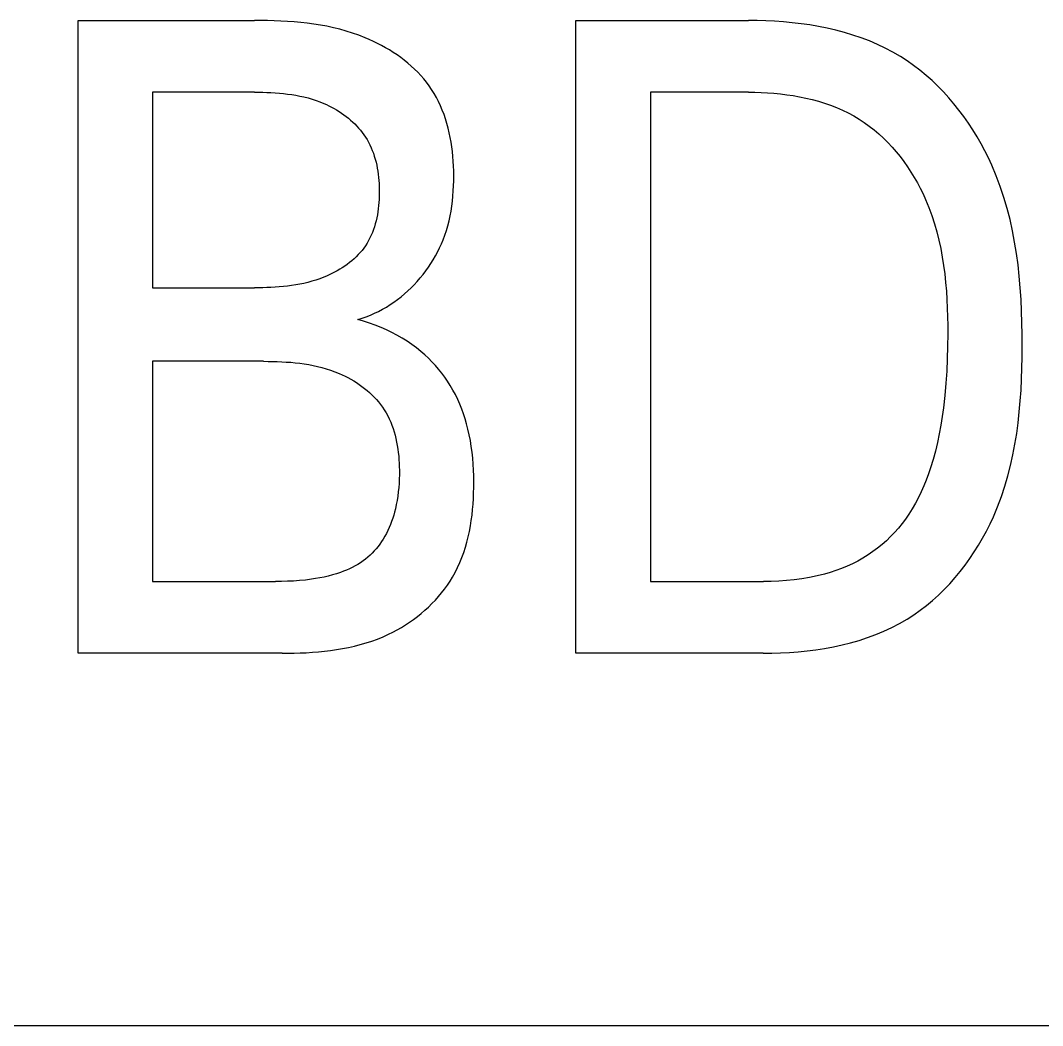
# Model space of a CAD drawing. Extents: x 10 to 952, y 6 to 232.
# Drawn here: x 803.157 to 805.163, y 146.897 to 148.87 of the extents above; entities that cross this region are included whole.
import ezdxf

# ---------------------------------------------------------------- set-up
doc = ezdxf.new("R2010")
doc.units = 0
doc.header["$LTSCALE"] = 5
doc.header["$MEASUREMENT"] = 0
doc.layers.get('0').update_dxf_attribs({"linetype": 'CONTINUOUS'})

msp = doc.modelspace()

# ---------------------------------------------------------------- linework, layer by layer
at = {"color": 7, "linetype": 'Continuous'}
for p, q in [((803.2699, 147.6275), (803.2699, 148.8696)), ((803.2699, 148.8696), (803.6159, 148.8696)), ((803.6289, 148.8696), (803.6159, 148.8696)), ((803.6419, 148.8694), (803.6289, 148.8696)), ((803.6549, 148.869), (803.6419, 148.8694)), ((803.6679, 148.8685), (803.6549, 148.869)), ((803.6809, 148.8678), (803.6679, 148.8685)), ((803.6939, 148.8668), (803.6809, 148.8678)), ((803.7069, 148.8657), (803.6939, 148.8668)), ((803.7198, 148.8642), (803.7069, 148.8657)), ((803.7327, 148.8625), (803.7198, 148.8642)), ((803.7456, 148.8604), (803.7327, 148.8625)), ((803.7584, 148.8581), (803.7456, 148.8604)), ((803.7711, 148.8554), (803.7584, 148.8581)), ((803.7837, 148.8523), (803.7711, 148.8554)), ((804.2473, 147.6275), (804.2473, 148.8696)), ((804.2473, 148.8696), (804.5858, 148.8696)), ((804.6029, 148.8695), (804.5858, 148.8696)), ((804.6201, 148.869), (804.6029, 148.8695)), ((804.6373, 148.8681), (804.6201, 148.869)), ((804.6546, 148.8669), (804.6373, 148.8681)), ((804.672, 148.8652), (804.6546, 148.8669)), ((804.6892, 148.8632), (804.672, 148.8652)), ((804.7065, 148.8607), (804.6892, 148.8632)), ((804.7236, 148.8577), (804.7065, 148.8607)), ((804.7407, 148.8543), (804.7236, 148.8577)), ((803.7963, 148.8488), (803.7837, 148.8523)), ((803.8088, 148.8449), (803.7963, 148.8488)), ((803.8211, 148.8406), (803.8088, 148.8449)), ((803.8334, 148.8358), (803.8211, 148.8406)), ((803.8415, 148.8323), (803.8334, 148.8358)), ((804.7576, 148.8504), (804.7407, 148.8543)), ((804.7743, 148.8459), (804.7576, 148.8504)), ((804.7909, 148.8409), (804.7743, 148.8459)), ((804.8072, 148.8354), (804.7909, 148.8409)), ((804.8233, 148.8293), (804.8072, 148.8354)), ((803.8496, 148.8286), (803.8415, 148.8323)), ((803.8576, 148.8247), (803.8496, 148.8286)), ((803.8655, 148.8206), (803.8576, 148.8247)), ((803.8734, 148.8162), (803.8655, 148.8206)), ((803.881, 148.8117), (803.8734, 148.8162)), ((804.839, 148.8225), (804.8233, 148.8293)), ((804.8545, 148.8152), (804.839, 148.8225)), ((804.8696, 148.8072), (804.8545, 148.8152)), ((803.8886, 148.807), (803.881, 148.8117)), ((803.896, 148.802), (803.8886, 148.807)), ((803.9032, 148.7968), (803.896, 148.802)), ((803.9103, 148.7915), (803.9032, 148.7968)), ((804.8844, 148.7986), (804.8696, 148.8072)), ((804.8975, 148.7902), (804.8844, 148.7986)), ((803.9172, 148.7859), (803.9103, 148.7915)), ((803.9238, 148.7801), (803.9172, 148.7859)), ((803.9303, 148.7742), (803.9238, 148.7801)), ((804.9102, 148.7813), (804.8975, 148.7902)), ((804.9225, 148.7719), (804.9102, 148.7813)), ((803.9365, 148.768), (803.9303, 148.7742)), ((803.9425, 148.7616), (803.9365, 148.768)), ((803.9483, 148.7551), (803.9425, 148.7616)), ((803.9537, 148.7483), (803.9483, 148.7551)), ((804.9346, 148.7619), (804.9225, 148.7719)), ((804.9463, 148.7516), (804.9346, 148.7619)), ((803.9589, 148.7414), (803.9537, 148.7483)), ((803.9639, 148.7343), (803.9589, 148.7414)), ((804.9576, 148.7407), (804.9463, 148.7516)), ((804.9686, 148.7295), (804.9576, 148.7407)), ((803.416, 148.7288), (803.416, 148.3449)), ((803.6159, 148.7288), (803.416, 148.7288)), ((803.6159, 148.7288), (803.6241, 148.7287)), ((803.6241, 148.7287), (803.6322, 148.7286)), ((803.6322, 148.7286), (803.6404, 148.7284)), ((803.6404, 148.7284), (803.6485, 148.728)), ((803.6485, 148.728), (803.6567, 148.7276)), ((803.6567, 148.7276), (803.6649, 148.727)), ((803.6649, 148.727), (803.673, 148.7262)), ((803.673, 148.7262), (803.6812, 148.7252)), ((803.6812, 148.7252), (803.6893, 148.7241)), ((803.6893, 148.7241), (803.6973, 148.7228)), ((803.6973, 148.7228), (803.7053, 148.7212)), ((803.7053, 148.7212), (803.7133, 148.7195)), ((803.7133, 148.7195), (803.7212, 148.7175)), ((803.7212, 148.7175), (803.7291, 148.7152)), ((803.7291, 148.7152), (803.7369, 148.7127)), ((803.9687, 148.7265), (803.9639, 148.7343)), ((803.9732, 148.7186), (803.9687, 148.7265)), ((803.9774, 148.7104), (803.9732, 148.7186)), ((804.3935, 148.7288), (804.3935, 147.7683)), ((804.5858, 148.7288), (804.3935, 148.7288)), ((804.5858, 148.7288), (804.5982, 148.7287)), ((804.5982, 148.7287), (804.6108, 148.7283)), ((804.6108, 148.7283), (804.6234, 148.7276)), ((804.6234, 148.7276), (804.636, 148.7267)), ((804.636, 148.7267), (804.6486, 148.7255)), ((804.6486, 148.7255), (804.6612, 148.7239)), ((804.6612, 148.7239), (804.6738, 148.722)), ((804.6738, 148.722), (804.6863, 148.7198)), ((804.6863, 148.7198), (804.6987, 148.7173)), ((804.6987, 148.7173), (804.711, 148.7143)), ((804.9792, 148.7179), (804.9686, 148.7295)), ((804.9894, 148.7059), (804.9792, 148.7179)), ((803.7369, 148.7127), (803.7446, 148.7099)), ((803.7446, 148.7099), (803.7522, 148.7068)), ((803.7522, 148.7068), (803.7573, 148.7045)), ((803.7573, 148.7045), (803.7624, 148.702)), ((803.7624, 148.702), (803.7675, 148.6995)), ((803.7675, 148.6995), (803.7724, 148.6968)), ((803.7724, 148.6968), (803.7773, 148.6939)), ((803.9813, 148.7021), (803.9774, 148.7104)), ((803.9849, 148.6937), (803.9813, 148.7021)), ((804.711, 148.7143), (804.7232, 148.711)), ((804.7232, 148.711), (804.7352, 148.7073)), ((804.7352, 148.7073), (804.7471, 148.7032)), ((804.7471, 148.7032), (804.7588, 148.6987)), ((804.7588, 148.6987), (804.7703, 148.6937)), ((804.9992, 148.6936), (804.9894, 148.7059)), ((803.7773, 148.6939), (803.7821, 148.6909)), ((803.7821, 148.6909), (803.7869, 148.6878)), ((803.7869, 148.6878), (803.7915, 148.6846)), ((803.7915, 148.6846), (803.796, 148.6812)), ((803.796, 148.6812), (803.8005, 148.6777)), ((803.8005, 148.6777), (803.8048, 148.6741)), ((803.9882, 148.685), (803.9849, 148.6937)), ((803.9912, 148.6763), (803.9882, 148.685)), ((803.9939, 148.6674), (803.9912, 148.6763)), ((804.7703, 148.6937), (804.7815, 148.6883)), ((804.7815, 148.6883), (804.7925, 148.6824)), ((804.7925, 148.6824), (804.8032, 148.6761)), ((804.8032, 148.6761), (804.8133, 148.6694)), ((805.0087, 148.681), (804.9992, 148.6936)), ((805.0177, 148.668), (805.0087, 148.681)), ((803.8048, 148.6741), (803.8089, 148.6703)), ((803.8089, 148.6703), (803.813, 148.6664)), ((803.813, 148.6664), (803.8169, 148.6624)), ((803.8169, 148.6624), (803.8206, 148.6583)), ((803.8206, 148.6583), (803.8242, 148.6541)), ((803.9963, 148.6584), (803.9939, 148.6674)), ((803.9984, 148.6493), (803.9963, 148.6584)), ((804.8133, 148.6694), (804.8232, 148.6624)), ((804.8232, 148.6624), (804.8327, 148.6549)), ((804.8327, 148.6549), (804.842, 148.647)), ((805.0264, 148.6548), (805.0177, 148.668)), ((805.0347, 148.6414), (805.0264, 148.6548)), ((803.8242, 148.6541), (803.8276, 148.6498)), ((803.8276, 148.6498), (803.8309, 148.6453)), ((803.8309, 148.6453), (803.834, 148.6407)), ((803.834, 148.6407), (803.8371, 148.6357)), ((803.8371, 148.6357), (803.84, 148.6305)), ((804.0004, 148.6401), (803.9984, 148.6493)), ((804.002, 148.6309), (804.0004, 148.6401)), ((804.842, 148.647), (804.8509, 148.6387)), ((804.8509, 148.6387), (804.8596, 148.6301)), ((805.0425, 148.6277), (805.0347, 148.6414)), ((803.84, 148.6305), (803.8427, 148.6252)), ((803.8427, 148.6252), (803.8451, 148.6199)), ((803.8451, 148.6199), (803.8474, 148.6144)), ((804.0034, 148.6216), (804.002, 148.6309)), ((804.0046, 148.6122), (804.0034, 148.6216)), ((804.8596, 148.6301), (804.8679, 148.6212)), ((804.8679, 148.6212), (804.876, 148.6119)), ((805.05, 148.6138), (805.0425, 148.6277)), ((803.8474, 148.6144), (803.8495, 148.6088)), ((803.8495, 148.6088), (803.8514, 148.6031)), ((803.8514, 148.6031), (803.8531, 148.5974)), ((803.8531, 148.5974), (803.8547, 148.5915)), ((804.0056, 148.6028), (804.0046, 148.6122)), ((804.0063, 148.5934), (804.0056, 148.6028)), ((804.876, 148.6119), (804.8837, 148.6024)), ((804.8837, 148.6024), (804.8911, 148.5925)), ((805.057, 148.5998), (805.05, 148.6138)), ((805.0636, 148.5856), (805.057, 148.5998)), ((803.8547, 148.5915), (803.856, 148.5857)), ((803.856, 148.5857), (803.8572, 148.5797)), ((803.8572, 148.5797), (803.8583, 148.5737)), ((804.0069, 148.5839), (804.0063, 148.5934)), ((804.0072, 148.5745), (804.0069, 148.5839)), ((804.0073, 148.565), (804.0072, 148.5745)), ((804.8911, 148.5925), (804.8982, 148.5825)), ((804.8982, 148.5825), (804.9049, 148.5721)), ((805.0724, 148.5647), (805.0636, 148.5856)), ((803.8583, 148.5737), (803.8591, 148.5676)), ((803.8591, 148.5676), (803.8598, 148.5615)), ((803.8598, 148.5615), (803.8604, 148.5554)), ((803.8604, 148.5554), (803.8608, 148.5493)), ((804.007, 148.5449), (804.0073, 148.555)), ((804.0073, 148.555), (804.0073, 148.565)), ((804.9049, 148.5721), (804.9114, 148.5616)), ((804.9114, 148.5616), (804.9175, 148.5509)), ((805.0804, 148.5435), (805.0724, 148.5647)), ((803.8608, 148.5493), (803.8611, 148.5431)), ((803.8611, 148.5431), (803.8612, 148.5369)), ((803.8612, 148.5369), (803.8612, 148.5307)), ((804.0058, 148.525), (804.0065, 148.535)), ((804.0065, 148.535), (804.007, 148.5449)), ((804.9175, 148.5509), (804.9232, 148.5401)), ((804.9232, 148.5401), (804.9286, 148.529)), ((805.0875, 148.5222), (805.0804, 148.5435)), ((803.8608, 148.5184), (803.8604, 148.5122)), ((803.8611, 148.5245), (803.8608, 148.5184)), ((803.8612, 148.5307), (803.8611, 148.5245)), ((804.0036, 148.5053), (804.0048, 148.5152)), ((804.0048, 148.5152), (804.0058, 148.525)), ((804.9286, 148.529), (804.9337, 148.5179)), ((804.9337, 148.5179), (804.9401, 148.5023)), ((805.0938, 148.5006), (805.0875, 148.5222)), ((803.8592, 148.5001), (803.8584, 148.494)), ((803.8599, 148.5061), (803.8592, 148.5001)), ((803.8604, 148.5122), (803.8599, 148.5061)), ((804.0002, 148.4859), (804.002, 148.4956)), ((804.002, 148.4956), (804.0036, 148.5053)), ((804.9401, 148.5023), (804.9459, 148.4865)), ((805.0994, 148.4788), (805.0938, 148.5006)), ((803.8548, 148.4762), (803.8533, 148.4704)), ((803.8562, 148.4821), (803.8548, 148.4762)), ((803.8574, 148.488), (803.8562, 148.4821)), ((803.8584, 148.494), (803.8574, 148.488)), ((803.9957, 148.4668), (803.9981, 148.4763)), ((803.9981, 148.4763), (804.0002, 148.4859)), ((804.9459, 148.4865), (804.9511, 148.4705)), ((805.1043, 148.4568), (805.0994, 148.4788)), ((803.8497, 148.459), (803.8476, 148.4535)), ((803.8516, 148.4647), (803.8497, 148.459)), ((803.8533, 148.4704), (803.8516, 148.4647)), ((803.9898, 148.4481), (803.9929, 148.4574)), ((803.9929, 148.4574), (803.9957, 148.4668)), ((804.9511, 148.4705), (804.9558, 148.4544)), ((804.9558, 148.4544), (804.9598, 148.4382)), ((805.1085, 148.4347), (805.1043, 148.4568)), ((803.8401, 148.4375), (803.8371, 148.4324)), ((803.8428, 148.4427), (803.8401, 148.4375)), ((803.8453, 148.448), (803.8428, 148.4427)), ((803.8476, 148.4535), (803.8453, 148.448)), ((803.9831, 148.4309), (803.9864, 148.4389)), ((803.9864, 148.4389), (803.9898, 148.4481)), ((804.9598, 148.4382), (804.9634, 148.4218)), ((805.1121, 148.4123), (805.1085, 148.4347)), ((803.8236, 148.4141), (803.8197, 148.4099)), ((803.8272, 148.4184), (803.8236, 148.4141)), ((803.8307, 148.4229), (803.8272, 148.4184)), ((803.834, 148.4275), (803.8307, 148.4229)), ((803.8371, 148.4324), (803.834, 148.4275)), ((803.9715, 148.4074), (803.9756, 148.4151)), ((803.9756, 148.4151), (803.9795, 148.423)), ((803.9795, 148.423), (803.9831, 148.4309)), ((804.9634, 148.4218), (804.9664, 148.4053)), ((803.8027, 148.3944), (803.7981, 148.3909)), ((803.8072, 148.3981), (803.8027, 148.3944)), ((803.8115, 148.4019), (803.8072, 148.3981)), ((803.8157, 148.4058), (803.8115, 148.4019)), ((803.8197, 148.4099), (803.8157, 148.4058)), ((803.9624, 148.3924), (803.9671, 148.3998)), ((803.9671, 148.3998), (803.9715, 148.4074)), ((804.9664, 148.4053), (804.969, 148.3887)), ((805.1151, 148.3899), (805.1121, 148.4123)), ((803.7734, 148.3754), (803.7682, 148.3727)), ((803.7785, 148.3782), (803.7734, 148.3754)), ((803.7836, 148.3812), (803.7785, 148.3782)), ((803.7885, 148.3843), (803.7836, 148.3812)), ((803.7934, 148.3875), (803.7885, 148.3843)), ((803.7981, 148.3909), (803.7934, 148.3875)), ((803.9471, 148.3709), (803.9524, 148.3779)), ((803.9524, 148.3779), (803.9576, 148.3851)), ((803.9576, 148.3851), (803.9624, 148.3924)), ((804.969, 148.3887), (804.9712, 148.372)), ((805.1175, 148.3674), (805.1151, 148.3899)), ((803.7131, 148.3536), (803.7051, 148.352)), ((803.721, 148.3555), (803.7131, 148.3536)), ((803.7289, 148.3576), (803.721, 148.3555)), ((803.7367, 148.36), (803.7289, 148.3576)), ((803.7445, 148.3627), (803.7367, 148.36)), ((803.7522, 148.3656), (803.7445, 148.3627)), ((803.7576, 148.3678), (803.7522, 148.3656)), ((803.7629, 148.3702), (803.7576, 148.3678)), ((803.7682, 148.3727), (803.7629, 148.3702)), ((803.9298, 148.351), (803.9358, 148.3575)), ((803.9358, 148.3575), (803.9415, 148.3641)), ((803.9415, 148.3641), (803.9471, 148.3709)), ((804.9712, 148.372), (804.973, 148.3553)), ((804.973, 148.3553), (804.9744, 148.3385)), ((805.1195, 148.3447), (805.1175, 148.3674)), ((803.416, 148.3449), (803.6159, 148.3449)), ((803.624, 148.345), (803.6159, 148.3449)), ((803.6322, 148.3451), (803.624, 148.345)), ((803.6403, 148.3453), (803.6322, 148.3451)), ((803.6484, 148.3456), (803.6403, 148.3453)), ((803.6566, 148.3461), (803.6484, 148.3456)), ((803.6647, 148.3466), (803.6566, 148.3461)), ((803.6728, 148.3473), (803.6647, 148.3466)), ((803.6809, 148.3482), (803.6728, 148.3473)), ((803.689, 148.3493), (803.6809, 148.3482)), ((803.6971, 148.3505), (803.689, 148.3493)), ((803.7051, 148.352), (803.6971, 148.3505)), ((803.9106, 148.3329), (803.9172, 148.3387)), ((803.9172, 148.3387), (803.9236, 148.3447)), ((803.9236, 148.3447), (803.9298, 148.351)), ((804.9744, 148.3385), (804.9755, 148.3217)), ((805.121, 148.322), (805.1195, 148.3447)), ((803.8824, 148.3118), (803.8897, 148.3167)), ((803.8897, 148.3167), (803.8969, 148.3218)), ((803.8969, 148.3218), (803.9038, 148.3272)), ((803.9038, 148.3272), (803.9106, 148.3329)), ((804.9755, 148.3217), (804.9763, 148.3048)), ((805.1221, 148.2992), (805.121, 148.322)), ((803.8437, 148.2912), (803.8517, 148.2948)), ((803.8517, 148.2948), (803.8596, 148.2986)), ((803.8596, 148.2986), (803.8674, 148.3027)), ((803.8674, 148.3027), (803.875, 148.3071)), ((803.875, 148.3071), (803.8824, 148.3118)), ((804.9763, 148.3048), (804.9768, 148.2879)), ((805.1228, 148.2763), (805.1221, 148.2992)), ((803.8188, 148.2824), (803.8272, 148.2851)), ((803.8304, 148.2791), (803.8188, 148.2824)), ((803.8272, 148.2851), (803.8355, 148.288)), ((803.842, 148.2754), (803.8304, 148.2791)), ((803.8355, 148.288), (803.8437, 148.2912)), ((803.8533, 148.2714), (803.842, 148.2754)), ((804.9768, 148.2879), (804.9771, 148.2711)), ((805.1232, 148.2534), (805.1228, 148.2763)), ((803.8646, 148.2669), (803.8533, 148.2714)), ((803.8752, 148.2622), (803.8646, 148.2669)), ((803.8857, 148.2572), (803.8752, 148.2622)), ((803.8959, 148.2518), (803.8857, 148.2572)), ((804.9772, 148.2543), (804.977, 148.2299)), ((804.9771, 148.2711), (804.9772, 148.2543)), ((805.1233, 148.2305), (805.1232, 148.2534)), ((803.906, 148.2461), (803.8959, 148.2518)), ((803.9156, 148.2401), (803.906, 148.2461)), ((803.925, 148.2337), (803.9156, 148.2401)), ((803.9341, 148.227), (803.925, 148.2337)), ((803.943, 148.2199), (803.9341, 148.227)), ((803.9504, 148.2135), (803.943, 148.2199)), ((803.9576, 148.2068), (803.9504, 148.2135)), ((804.977, 148.2299), (804.9763, 148.2057)), ((805.1232, 148.2089), (805.1233, 148.2305)), ((803.416, 148.2006), (803.416, 147.7683)), ((803.6341, 148.2006), (803.416, 148.2006)), ((803.6341, 148.2006), (803.6429, 148.2005)), ((803.6429, 148.2005), (803.6518, 148.2004)), ((803.6518, 148.2004), (803.6606, 148.2001)), ((803.6606, 148.2001), (803.6695, 148.1998)), ((803.6695, 148.1998), (803.6784, 148.1992)), ((803.6784, 148.1992), (803.6872, 148.1986)), ((803.6872, 148.1986), (803.6961, 148.1977)), ((803.6961, 148.1977), (803.7049, 148.1967)), ((803.7049, 148.1967), (803.7137, 148.1955)), ((803.7137, 148.1955), (803.7225, 148.1941)), ((803.7225, 148.1941), (803.7312, 148.1924)), ((803.9646, 148.1998), (803.9576, 148.2068)), ((803.9713, 148.1926), (803.9646, 148.1998)), ((804.9763, 148.2057), (804.9753, 148.1815)), ((805.1228, 148.1873), (805.1232, 148.2089)), ((803.7312, 148.1924), (803.7398, 148.1905)), ((803.7398, 148.1905), (803.7484, 148.1883)), ((803.7484, 148.1883), (803.757, 148.1859)), ((803.757, 148.1859), (803.7655, 148.1832)), ((803.7655, 148.1832), (803.7738, 148.1801)), ((803.7738, 148.1801), (803.7821, 148.1768)), ((803.7821, 148.1768), (803.788, 148.1742)), ((803.788, 148.1742), (803.7939, 148.1714)), ((803.9777, 148.1852), (803.9713, 148.1926)), ((803.9839, 148.1775), (803.9777, 148.1852)), ((803.9898, 148.1696), (803.9839, 148.1775)), ((804.9753, 148.1815), (804.9736, 148.1574)), ((805.122, 148.1657), (805.1228, 148.1873)), ((803.7939, 148.1714), (803.7997, 148.1685)), ((803.7997, 148.1685), (803.8054, 148.1654)), ((803.8054, 148.1654), (803.811, 148.1621)), ((803.811, 148.1621), (803.8165, 148.1587)), ((803.8165, 148.1587), (803.8219, 148.1551)), ((803.8219, 148.1551), (803.8271, 148.1513)), ((803.9953, 148.1614), (803.9898, 148.1696)), ((804.0006, 148.1531), (803.9953, 148.1614)), ((804.0058, 148.1442), (804.0006, 148.1531)), ((804.9736, 148.1574), (804.9715, 148.1333)), ((805.121, 148.1442), (805.122, 148.1657)), ((803.8271, 148.1513), (803.8323, 148.1474)), ((803.8323, 148.1474), (803.8373, 148.1434)), ((803.8373, 148.1434), (803.8421, 148.1392)), ((803.8421, 148.1392), (803.8468, 148.1348)), ((803.8468, 148.1348), (803.8513, 148.1303)), ((804.0106, 148.1352), (804.0058, 148.1442)), ((804.0151, 148.1259), (804.0106, 148.1352)), ((804.9715, 148.1333), (804.9687, 148.1093)), ((805.1195, 148.1227), (805.121, 148.1442)), ((803.8513, 148.1303), (803.8557, 148.1256)), ((803.8557, 148.1256), (803.8598, 148.1208)), ((803.8598, 148.1208), (803.8637, 148.1158)), ((803.8637, 148.1158), (803.8675, 148.1107)), ((804.0192, 148.1165), (804.0151, 148.1259)), ((804.023, 148.1069), (804.0192, 148.1165)), ((805.1177, 148.1013), (805.1195, 148.1227)), ((803.8675, 148.1107), (803.871, 148.1055)), ((803.871, 148.1055), (803.8745, 148.0997)), ((803.8745, 148.0997), (803.8777, 148.0937)), ((803.8777, 148.0937), (803.8807, 148.0877)), ((804.0265, 148.0973), (804.023, 148.1069)), ((804.0297, 148.0875), (804.0265, 148.0973)), ((804.9687, 148.1093), (804.9663, 148.0922)), ((805.1153, 148.0801), (805.1177, 148.1013)), ((803.8807, 148.0877), (803.8835, 148.0814)), ((803.8835, 148.0814), (803.886, 148.0751)), ((803.886, 148.0751), (803.8883, 148.0687)), ((804.0326, 148.0777), (804.0297, 148.0875)), ((804.0352, 148.0677), (804.0326, 148.0777)), ((804.9636, 148.0752), (804.9604, 148.0582)), ((804.9663, 148.0922), (804.9636, 148.0752)), ((805.1125, 148.0589), (805.1153, 148.0801)), ((803.8883, 148.0687), (803.8903, 148.0621)), ((803.8903, 148.0621), (803.8922, 148.0555)), ((803.8922, 148.0555), (803.8938, 148.0488)), ((804.0378, 148.0564), (804.0352, 148.0677)), ((804.04, 148.045), (804.0378, 148.0564)), ((804.9604, 148.0582), (804.9569, 148.0413)), ((805.1091, 148.0379), (805.1125, 148.0589)), ((803.8938, 148.0488), (803.8952, 148.042)), ((803.8952, 148.042), (803.8965, 148.0352)), ((803.8965, 148.0352), (803.8976, 148.0283)), ((804.0418, 148.0336), (804.04, 148.045)), ((804.0434, 148.0221), (804.0418, 148.0336)), ((804.9569, 148.0413), (804.9528, 148.0245)), ((805.1052, 148.017), (805.1091, 148.0379)), ((803.8976, 148.0283), (803.8984, 148.0214)), ((803.8984, 148.0214), (803.8992, 148.0144)), ((803.8992, 148.0144), (803.8997, 148.0075)), ((804.0446, 148.0105), (804.0434, 148.0221)), ((804.9528, 148.0245), (804.9483, 148.0079)), ((805.1006, 147.9962), (805.1052, 148.017)), ((803.8997, 148.0075), (803.9002, 148.0005)), ((803.9002, 148.0005), (803.9004, 147.9936)), ((803.9004, 147.9936), (803.9006, 147.9866)), ((804.0455, 147.9989), (804.0446, 148.0105)), ((804.0462, 147.9872), (804.0455, 147.9989)), ((804.9483, 148.0079), (804.9432, 147.9913)), ((805.0953, 147.9756), (805.1006, 147.9962)), ((803.9006, 147.9781), (803.9004, 147.9695)), ((803.9006, 147.9866), (803.9006, 147.9781)), ((804.0466, 147.9755), (804.0462, 147.9872)), ((804.0467, 147.9638), (804.0466, 147.9755)), ((804.9392, 147.9794), (804.9348, 147.9676)), ((804.9432, 147.9913), (804.9392, 147.9794)), ((805.0893, 147.9553), (805.0953, 147.9756)), ((803.8994, 147.9526), (803.8985, 147.9442)), ((803.9, 147.961), (803.8994, 147.9526)), ((803.9004, 147.9695), (803.9, 147.961)), ((804.0464, 147.9421), (804.0467, 147.9529)), ((804.0467, 147.9529), (804.0467, 147.9638)), ((804.9301, 147.9559), (804.925, 147.9444)), ((804.9348, 147.9676), (804.9301, 147.9559)), ((805.0826, 147.9351), (805.0893, 147.9553)), ((803.8974, 147.9358), (803.8961, 147.9275)), ((803.8985, 147.9442), (803.8974, 147.9358)), ((804.0459, 147.9313), (804.0464, 147.9421)), ((804.9196, 147.933), (804.9137, 147.9219)), ((804.925, 147.9444), (804.9196, 147.933)), ((805.0751, 147.9152), (805.0826, 147.9351)), ((803.8945, 147.9192), (803.8927, 147.9109)), ((803.8961, 147.9275), (803.8945, 147.9192)), ((804.0443, 147.9096), (804.0453, 147.9204)), ((804.0453, 147.9204), (804.0459, 147.9313)), ((804.9137, 147.9219), (804.9074, 147.911)), ((805.0668, 147.8955), (805.0751, 147.9152)), ((803.8875, 147.8924), (803.8854, 147.8864)), ((803.8894, 147.8986), (803.8875, 147.8924)), ((803.8911, 147.9047), (803.8894, 147.8986)), ((803.8927, 147.9109), (803.8911, 147.9047)), ((804.0417, 147.888), (804.0432, 147.8988)), ((804.0432, 147.8988), (804.0443, 147.9096)), ((804.9007, 147.9004), (804.8943, 147.891)), ((804.9074, 147.911), (804.9007, 147.9004)), ((805.0602, 147.8813), (805.0668, 147.8955)), ((803.8808, 147.8744), (803.8781, 147.8686)), ((803.8832, 147.8803), (803.8808, 147.8744)), ((803.8854, 147.8864), (803.8832, 147.8803)), ((804.038, 147.8667), (804.04, 147.8774)), ((804.04, 147.8774), (804.0417, 147.888)), ((804.8803, 147.8731), (804.8728, 147.8646)), ((804.8875, 147.8819), (804.8803, 147.8731)), ((804.8943, 147.891), (804.8875, 147.8819)), ((805.0531, 147.8673), (805.0602, 147.8813)), ((803.8722, 147.8572), (803.869, 147.8517)), ((803.8753, 147.8628), (803.8722, 147.8572)), ((803.8781, 147.8686), (803.8753, 147.8628)), ((804.0331, 147.8458), (804.0357, 147.8562)), ((804.0357, 147.8562), (804.038, 147.8667)), ((804.8649, 147.8564), (804.8567, 147.8485)), ((804.8728, 147.8646), (804.8649, 147.8564)), ((805.0376, 147.8398), (805.0456, 147.8534)), ((805.0456, 147.8534), (805.0531, 147.8673)), ((803.8551, 147.8327), (803.8513, 147.8283)), ((803.8589, 147.8372), (803.8551, 147.8327)), ((803.8624, 147.8419), (803.8589, 147.8372)), ((803.8658, 147.8467), (803.8624, 147.8419)), ((803.869, 147.8517), (803.8658, 147.8467)), ((804.0269, 147.8253), (804.0301, 147.8355)), ((804.0301, 147.8355), (804.0331, 147.8458)), ((804.8394, 147.8338), (804.8303, 147.827)), ((804.8482, 147.8409), (804.8394, 147.8338)), ((804.8567, 147.8485), (804.8482, 147.8409)), ((805.0292, 147.8264), (805.0376, 147.8398)), ((803.8341, 147.8123), (803.8294, 147.8088)), ((803.8386, 147.816), (803.8341, 147.8123)), ((803.843, 147.82), (803.8386, 147.816)), ((803.8472, 147.824), (803.843, 147.82)), ((803.8513, 147.8283), (803.8472, 147.824)), ((804.0192, 147.8054), (804.0232, 147.8153)), ((804.0232, 147.8153), (804.0269, 147.8253)), ((804.8107, 147.8143), (804.8005, 147.8086)), ((804.8206, 147.8204), (804.8107, 147.8143)), ((804.8303, 147.827), (804.8206, 147.8204)), ((805.0112, 147.8005), (805.0204, 147.8133)), ((805.0204, 147.8133), (805.0292, 147.8264)), ((803.8025, 147.7933), (803.7967, 147.7908)), ((803.8081, 147.796), (803.8025, 147.7933)), ((803.8136, 147.7989), (803.8081, 147.796)), ((803.819, 147.802), (803.8136, 147.7989)), ((803.8243, 147.8053), (803.819, 147.802)), ((803.8294, 147.8088), (803.8243, 147.8053)), ((804.0101, 147.7862), (804.0148, 147.7957)), ((804.0148, 147.7957), (804.0192, 147.8054)), ((804.7685, 147.794), (804.7575, 147.79)), ((804.7794, 147.7985), (804.7685, 147.794)), ((804.79, 147.8033), (804.7794, 147.7985)), ((804.8005, 147.8086), (804.79, 147.8033)), ((805.0015, 147.788), (805.0112, 147.8005)), ((803.7278, 147.7728), (803.7162, 147.7713)), ((803.7361, 147.7741), (803.7278, 147.7728)), ((803.7444, 147.7755), (803.7361, 147.7741)), ((803.7527, 147.7772), (803.7444, 147.7755)), ((803.7609, 147.7791), (803.7527, 147.7772)), ((803.769, 147.7812), (803.7609, 147.7791)), ((803.7771, 147.7836), (803.769, 147.7812)), ((803.7851, 147.7863), (803.7771, 147.7836)), ((803.7909, 147.7885), (803.7851, 147.7863)), ((803.7967, 147.7908), (803.7909, 147.7885)), ((804, 147.7689), (804.0049, 147.7769)), ((804.0049, 147.7769), (804.0101, 147.7862)), ((804.6907, 147.7736), (804.6757, 147.7716)), ((804.7056, 147.7762), (804.6907, 147.7736)), ((804.7205, 147.7793), (804.7056, 147.7762)), ((804.7352, 147.783), (804.7205, 147.7793)), ((804.7464, 147.7863), (804.7352, 147.783)), ((804.7575, 147.79), (804.7464, 147.7863)), ((804.981, 147.7641), (804.9915, 147.7759)), ((804.9915, 147.7759), (805.0015, 147.788)), ((803.416, 147.7683), (803.6576, 147.7683)), ((803.6693, 147.7684), (803.6576, 147.7683)), ((803.681, 147.7688), (803.6693, 147.7684)), ((803.6928, 147.7693), (803.681, 147.7688)), ((803.7045, 147.7702), (803.6928, 147.7693)), ((803.7162, 147.7713), (803.7045, 147.7702)), ((803.9835, 147.746), (803.9893, 147.7535)), ((803.9893, 147.7535), (803.9948, 147.7611)), ((803.9948, 147.7611), (804, 147.7689)), ((804.3935, 147.7683), (804.6153, 147.7683)), ((804.6304, 147.7685), (804.6153, 147.7683)), ((804.6455, 147.7691), (804.6304, 147.7685)), ((804.6606, 147.7701), (804.6455, 147.7691)), ((804.6757, 147.7716), (804.6606, 147.7701)), ((804.9589, 147.7418), (804.9701, 147.7527)), ((804.9701, 147.7527), (804.981, 147.7641)), ((803.9646, 147.7249), (803.9712, 147.7317)), ((803.9712, 147.7317), (803.9775, 147.7388)), ((803.9775, 147.7388), (803.9835, 147.746)), ((804.9473, 147.7313), (804.9589, 147.7418)), ((803.9435, 147.7056), (803.9508, 147.7118)), ((803.9508, 147.7118), (803.9578, 147.7182)), ((803.9578, 147.7182), (803.9646, 147.7249)), ((804.9103, 147.7029), (804.923, 147.7118)), ((804.923, 147.7118), (804.9353, 147.7213)), ((804.9353, 147.7213), (804.9473, 147.7313)), ((803.9207, 147.6884), (803.9285, 147.6939)), ((803.9285, 147.6939), (803.9361, 147.6996)), ((803.9361, 147.6996), (803.9435, 147.7056)), ((804.8824, 147.6859), (804.8972, 147.6945)), ((804.8972, 147.6945), (804.9103, 147.7029)), ((803.888, 147.669), (803.8963, 147.6735)), ((803.8963, 147.6735), (803.9046, 147.6782)), ((803.9046, 147.6782), (803.9127, 147.6832)), ((803.9127, 147.6832), (803.9207, 147.6884)), ((804.8516, 147.6707), (804.8672, 147.678)), ((804.8672, 147.678), (804.8824, 147.6859)), ((803.8351, 147.6477), (803.8464, 147.6514)), ((803.8464, 147.6514), (803.8576, 147.6555)), ((803.8576, 147.6555), (803.8686, 147.6599)), ((803.8686, 147.6599), (803.8795, 147.6648)), ((803.8795, 147.6648), (803.888, 147.669)), ((804.7865, 147.648), (804.8031, 147.6528)), ((804.8031, 147.6528), (804.8195, 147.6582)), ((804.8195, 147.6582), (804.8357, 147.6641)), ((804.8357, 147.6641), (804.8516, 147.6707)), ((803.7417, 147.6303), (803.7536, 147.6315)), ((803.7536, 147.6315), (803.7654, 147.6329)), ((803.7654, 147.6329), (803.7772, 147.6346)), ((803.7772, 147.6346), (803.789, 147.6366)), ((803.789, 147.6366), (803.8006, 147.6389)), ((803.8006, 147.6389), (803.8122, 147.6415)), ((803.8122, 147.6415), (803.8237, 147.6444)), ((803.8237, 147.6444), (803.8351, 147.6477)), ((804.6836, 147.6304), (804.7009, 147.6321)), ((804.7009, 147.6321), (804.7182, 147.6343)), ((804.7182, 147.6343), (804.7355, 147.637)), ((804.7355, 147.637), (804.7526, 147.6402)), ((804.7526, 147.6402), (804.7696, 147.6438)), ((804.7696, 147.6438), (804.7865, 147.648)), ((803.6704, 147.6275), (803.2699, 147.6275)), ((803.6704, 147.6275), (803.6823, 147.6275)), ((803.6823, 147.6275), (803.6941, 147.6277)), ((803.6941, 147.6277), (803.706, 147.6281)), ((803.706, 147.6281), (803.7179, 147.6286)), ((803.7179, 147.6286), (803.7298, 147.6294)), ((803.7298, 147.6294), (803.7417, 147.6303)), ((804.6145, 147.6275), (804.2473, 147.6275)), ((804.6145, 147.6275), (804.6317, 147.6276)), ((804.6317, 147.6276), (804.6489, 147.6282)), ((804.6489, 147.6282), (804.6662, 147.6291)), ((804.6662, 147.6291), (804.6836, 147.6304)), ((802.015, 146.8968), (812.2447, 146.8968))]:
    msp.add_line(p, q, dxfattribs=at)

doc.saveas('drawing.dxf')
